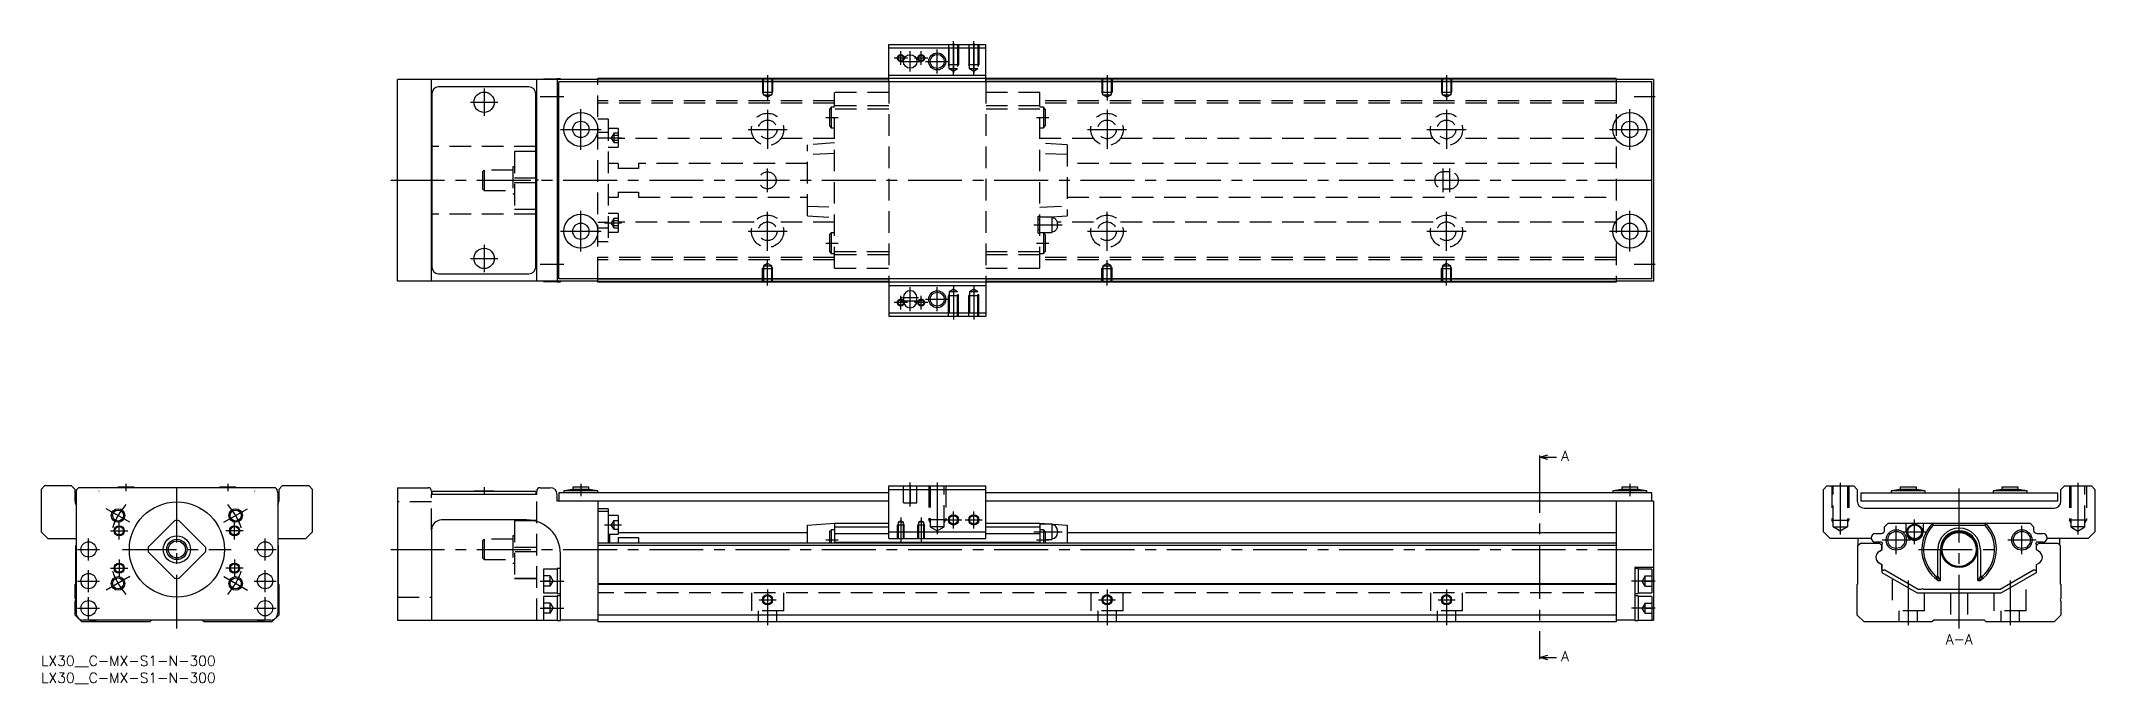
# Model space of a CAD drawing. Extents: x 0 to 605, y -8 to 181.
import ezdxf

# ---------------------------------------------------------------- set-up
doc = ezdxf.new("R2010")
doc.units = 0
doc.header["$LTSCALE"] = 0.5
doc.linetypes.add('CENTER', pattern=[50.8, 31.75, -6.35, 6.35, -6.35])
doc.linetypes.add('DASHED', pattern=[19.05, 12.7, -6.35])
for name, color, linetype in [('MSM_CENTER', 1, 'CENTER'), ('MSM_CONTINUOUS', 7, 'CONTINUOUS'), ('MSM_DASHED', 4, 'DASHED'), ('MSM_NARROW', 5, 'CONTINUOUS'), ('MSM_PART_NUMBER', 7, 'CONTINUOUS')]:
    doc.layers.add(name, color=color, linetype=linetype)
doc.styles.get("Standard").update_dxf_attribs({"font": 'txt.shx', "height": 3, "bigfont": 'bigfont.shx'})

# ---------------------------------------------------------------- blocks, each defined once
blk = doc.blocks.new('*U2')
at = {"layer": 'MSM_PART_NUMBER'}
blk.add_text('LX30__C-MX-S1-N-300', height=3, dxfattribs=at).set_placement((0, -3))
blk = doc.blocks.new('*U3')
at = {"layer": 'MSM_PART_NUMBER'}
blk.add_text('LX30__C-MX-S1-N-300', height=3, dxfattribs=at).set_placement((0, -8))

msp = doc.modelspace()

# ---------------------------------------------------------------- linework, layer by layer
at = {"layer": 'MSM_CENTER'}
for p, q in [((255.25, 176), (251.25, 176)), ((253.25, 174), (253.25, 178)), ((256, 172), (256, 178)), ((256, 172.9), (256, 177.1)), ((261.25, 176), (257.25, 176)), ((259.25, 174), (259.25, 178)), ((264, 171.5), (264, 178.5)), ((264, 172.37), (264, 177.62)), ((268.75, 171.09), (268.75, 181)), ((268.75, 180.4), (268.75, 171.69)), ((274.75, 171.09), (274.75, 181)), ((274.75, 180.4), (274.75, 171.69)), ((214, 171), (214, 163.49)), ((253, 175), (259, 175)), ((253.9, 175), (258.1, 175)), ((260.5, 175), (267.5, 175)), ((261.38, 175), (266.63, 175)), ((314, 171), (314, 163.49)), ((414, 171), (414, 163.49)), ((130.5, 167), (130.5, 159)), ((147, 164.7), (154, 164.7)), ((469.25, 164.7), (475.5, 164.7)), ((126.5, 163), (134.5, 163)), ((159, 149), (159, 161)), ((214, 160.75), (214, 149.25)), ((231.18, 158.5), (234.83, 158.5)), ((293.18, 158.5), (296.83, 158.5)), ((314, 160.75), (314, 149.25)), ((414, 160.75), (414, 149.25)), ((468, 149), (468, 161)), ((153, 155), (165, 155)), ((166, 152.55), (171, 152.55)), ((208.25, 155), (219.75, 155)), ((308.25, 155), (319.75, 155)), ((408.25, 155), (419.75, 155)), ((462, 155), (474, 155)), ((103, 140), (477, 140)), ((214, 136.5), (214, 143.5)), ((413, 136.5), (413, 143.5)), ((415, 136.5), (415, 143.5)), ((159, 119), (159, 131)), ((166, 127.44), (171, 127.44)), ((214, 119.25), (214, 130.75)), ((314, 119.25), (314, 130.75)), ((414, 119.25), (414, 130.75)), ((468, 119), (468, 131)), ((153, 125), (165, 125)), ((208.25, 125), (219.75, 125)), ((231.18, 121.5), (234.83, 121.5)), ((292.47, 126.9), (300.74, 126.9)), ((293.18, 121.5), (296.83, 121.5)), ((308.25, 125), (319.75, 125)), ((408.25, 125), (419.75, 125)), ((462, 125), (474, 125)), ((126.5, 117), (134.5, 117)), ((130.5, 121), (130.5, 113)), ((147, 115.3), (154, 115.3)), ((214, 109), (214, 116.51)), ((314, 109), (314, 116.51)), ((414, 109), (414, 116.51)), ((469.25, 115.3), (475.5, 115.3)), ((268.75, 108.91), (268.75, 99)), ((274.75, 108.91), (274.75, 99)), ((255.25, 104), (251.25, 104)), ((253.25, 102), (253.25, 106)), ((253.5, 105.5), (258.5, 105.5)), ((253.5, 104.5), (258.5, 104.5)), ((253.9, 105.5), (258.1, 105.5)), ((253.9, 104.5), (258.1, 104.5)), ((256, 101.5), (256, 108.5)), ((256, 102.4), (256, 107.6)), ((261.25, 104), (257.25, 104)), ((259.25, 102), (259.25, 106)), ((260.5, 105), (267.5, 105)), ((261.38, 105), (266.63, 105)), ((264, 101.5), (264, 108.5)), ((264, 102.37), (264, 107.62)), ((268.75, 108.31), (268.75, 99.6)), ((274.75, 108.31), (274.75, 99.6)), ((441.38, 58), (441.38, 0)), ((17, 48.6), (17, 48.49)), ((25, 50.6), (25, 48.5)), ((40, 8), (40, 51.5)), ((55, 50.6), (55, 48.5)), ((63, 48.49), (63, 48.6)), ((130.5, 49.6), (130.5, 47.49)), ((159, 50.6), (159, 47)), ((256, 44), (256, 51)), ((256, 50.25), (256, 44.75)), ((264, 51), (264, 35.81)), ((264, 50.66), (264, 36.15)), ((468, 50.6), (468, 47)), ((530, 50.93), (530, 35.74)), ((565, 8), (565, 51.5)), ((600, 50.93), (600, 35.74)), ((26.14, 39.3), (19.22, 43.3)), ((53.86, 39.3), (60.78, 43.3)), ((268.75, 37.5), (268.75, 42.5)), ((274.75, 37.5), (274.75, 42.5)), ((20.42, 36.8), (25.57, 36.8)), ((23, 34.22), (23, 39.38)), ((59.57, 36.8), (54.42, 36.8)), ((57, 34.22), (57, 39.38)), ((166, 38.55), (171, 38.55)), ((253.25, 40.76), (253.25, 33.5)), ((259.25, 40.76), (259.25, 33.5)), ((266.25, 40), (271.25, 40)), ((272.25, 40), (277.25, 40)), ((292.47, 36.5), (300.74, 36.5)), ((546.5, 29.95), (546.5, 38.25)), ((548.28, 36.5), (555.53, 36.5)), ((551.9, 32.87), (551.9, 40.12)), ((583.5, 29.95), (583.5, 38.25)), ((10.75, 31.3), (17.25, 31.3)), ((14, 28.05), (14, 34.55)), ((24, 31.3), (56, 31.3)), ((62.75, 31.3), (69.25, 31.3)), ((66, 28.05), (66, 34.55)), ((103, 31.3), (477, 31.3)), ((231.18, 34.1), (234.83, 34.1)), ((293.18, 34.1), (296.83, 34.1)), ((542.35, 34.1), (550.65, 34.1)), ((553, 31.3), (577, 31.3)), ((579.35, 34.1), (587.65, 34.1)), ((14, 18.75), (14, 25.25)), ((20.42, 25.8), (25.57, 25.8)), ((23, 28.38), (23, 23.23)), ((59.57, 25.8), (54.42, 25.8)), ((57, 28.38), (57, 23.23)), ((66, 18.75), (66, 25.25)), ((10.75, 22), (17.25, 22)), ((26.14, 23.3), (19.22, 19.3)), ((53.86, 23.3), (60.78, 19.3)), ((62.75, 22), (69.25, 22)), ((147, 22), (154, 22)), ((214, 19.5), (214, 9)), ((314, 19.5), (314, 9)), ((414, 19.5), (414, 9)), ((475.5, 22), (468.5, 22)), ((550, 22.18), (550, 9)), ((580, 22.18), (580, 9)), ((10.75, 14), (17.25, 14)), ((14, 10.75), (14, 17.25)), ((62.75, 14), (69.25, 14)), ((66, 10.75), (66, 17.25)), ((147, 14), (154, 14)), ((211.5, 16.5), (216.5, 16.5)), ((311.5, 16.5), (316.5, 16.5)), ((411.5, 16.5), (416.5, 16.5)), ((475.5, 14), (468.5, 14))]:
    msp.add_line(p, q, dxfattribs=at)
for start, end in [(138.53845, 161.46155), (18.53845, 41.46155), (198.53845, 221.46155), (318.53845, 341.46155)]:
    msp.add_arc((40, 31.3), 20, start, end, dxfattribs=at)
at = {"layer": 'MSM_CONTINUOUS'}
for p, q in [((249.75, 169), (249.75, 180)), ((249.75, 180), (278.25, 180)), ((249.75, 179), (278.25, 179)), ((278.25, 169), (278.25, 180)), ((105, 110.3), (105, 169.7)), ((164, 169.7), (105, 169.7)), ((115, 110.3), (115, 169.7)), ((146, 110.3), (146, 169.7)), ((148, 169.75), (148, 169.7)), ((152, 169.75), (148, 169.75)), ((153, 169.9), (152, 169.9)), ((152, 169.9), (152, 110.1)), ((153, 169.9), (153, 169.7)), ((164, 169), (164, 170)), ((464, 170), (164, 170)), ((249.75, 169.8), (164, 169.8)), ((249.75, 171), (278.25, 171)), ((464, 169.8), (278.25, 169.8)), ((464, 170), (464, 169)), ((475, 169.7), (464, 169.7)), ((475, 169.7), (475, 110.3)), ((115.1, 165.5), (115.1, 114.5)), ((143.7, 167.5), (117.1, 167.5)), ((145.7, 114.5), (145.7, 165.5)), ((152.5, 111), (152.5, 169)), ((474.5, 169), (152.5, 169)), ((249.75, 169.1), (164, 169.1)), ((464, 169.1), (278.25, 169.1)), ((474.5, 111), (474.5, 169)), ((115, 158.2), (115.1, 158.2)), ((145.7, 158.2), (146, 158.2)), ((115.1, 150), (115, 150)), ((146, 150), (145.7, 150)), ((146, 148.5), (145.7, 148.5)), ((146, 148.47), (145.7, 148.47)), ((145.7, 140.72), (146, 140.72)), ((146, 139.28), (145.7, 139.28)), ((115.1, 130), (115, 130)), ((146, 131.53), (145.7, 131.53)), ((146, 131.5), (145.7, 131.5)), ((146, 130), (145.7, 130)), ((115.1, 121.8), (115, 121.8)), ((146, 121.8), (145.7, 121.8)), ((164, 110.3), (105, 110.3)), ((117.1, 112.5), (143.7, 112.5)), ((148, 110.3), (148, 110.25)), ((148, 110.25), (152, 110.25)), ((152, 110.1), (153, 110.1)), ((474.5, 111), (152.5, 111)), ((153, 110.3), (153, 110.1)), ((164, 110), (164, 111)), ((249.75, 110.9), (164, 110.9)), ((249.75, 110.2), (164, 110.2)), ((464, 110), (164, 110)), ((249.75, 111), (249.75, 100)), ((249.75, 109), (278.25, 109)), ((278.25, 111), (278.25, 100)), ((464, 110.9), (278.25, 110.9)), ((464, 110.2), (278.25, 110.2)), ((464, 111), (464, 110)), ((475, 110.3), (464, 110.3)), ((254, 105.5), (254, 104.5)), ((258, 104.5), (258, 105.5)), ((249.75, 101), (278.25, 101)), ((249.75, 100), (278.25, 100)), ((441.38, 58.5), (443.87, 59.17)), ((441.38, 59), (441.38, 58)), ((443.87, 57.83), (441.38, 58.5)), ((441.38, 58.5), (446.38, 58.5)), ((1, 50), (0, 49)), ((0, 49), (0, 36.5)), ((9, 50), (1, 50)), ((10, 49), (9, 50)), ((10, 45.5), (10, 49)), ((69.02, 49.5), (10.98, 49.5)), ((22.6, 49.6), (22.6, 49.5)), ((27.4, 49.6), (22.6, 49.6)), ((27.4, 49.5), (27.4, 49.6)), ((52.6, 49.6), (52.6, 49.5)), ((57.4, 49.6), (52.6, 49.6)), ((57.4, 49.5), (57.4, 49.6)), ((71, 50), (70, 49)), ((70, 49), (70, 45.5)), ((79, 50), (71, 50)), ((80, 49), (79, 50)), ((80, 36.5), (80, 49)), ((105, 49.5), (105, 10.5)), ((105, 49.5), (114, 49.5)), ((115, 48.5), (115, 47.5)), ((115.1, 48.5), (115.1, 47.5)), ((115.1, 48.5), (145.7, 48.5)), ((127.5, 48.6), (133.5, 48.6)), ((127.5, 48.6), (127.5, 48.5)), ((133.5, 48.5), (133.5, 48.6)), ((145.7, 48.5), (145.7, 47.5)), ((146, 47.5), (146, 48.5)), ((147, 49.5), (150, 49.5)), ((156.6, 49), (154, 48.6)), ((154, 48.6), (154, 48)), ((164, 48.6), (154, 48.6)), ((156.6, 49.6), (156.6, 49)), ((161.4, 49.6), (156.6, 49.6)), ((161.4, 49), (156.6, 49)), ((161.4, 49), (161.4, 49.6)), ((164, 48.6), (161.4, 49)), ((164, 48), (164, 48.6)), ((249.75, 50), (278.25, 50)), ((249.75, 34.5), (249.75, 50)), ((249.75, 49), (278.25, 49)), ((278.25, 34.5), (278.25, 50)), ((465.6, 49), (463, 48.6)), ((463, 48.6), (463, 48)), ((473, 48.6), (463, 48.6)), ((465.6, 49.6), (465.6, 49)), ((470.4, 49.6), (465.6, 49.6)), ((470.4, 49), (465.6, 49)), ((470.4, 49), (470.4, 49.6)), ((473, 48.6), (470.4, 49)), ((473, 48), (473, 48.6)), ((525, 49), (526, 50)), ((525, 36.5), (525, 49)), ((526, 50), (534, 50)), ((534, 50), (535, 49)), ((535, 49), (535, 45.5)), ((547.6, 49), (545, 48.6)), ((545, 48.6), (545, 48)), ((555, 48.6), (545, 48.6)), ((552.4, 49.6), (547.6, 49.6)), ((547.6, 49.6), (547.6, 49)), ((552.4, 49), (547.6, 49)), ((552.4, 49), (552.4, 49.6)), ((555, 48.6), (552.4, 49)), ((555, 48), (555, 48.6)), ((577.6, 49), (575, 48.6)), ((585, 48.6), (575, 48.6)), ((575, 48.6), (575, 48)), ((582.4, 49.6), (577.6, 49.6)), ((577.6, 49.6), (577.6, 49)), ((582.4, 49), (577.6, 49)), ((582.4, 49), (582.4, 49.6)), ((585, 48.6), (582.4, 49)), ((585, 48), (585, 48.6)), ((595, 49), (596, 50)), ((595, 45.5), (595, 49)), ((596, 50), (604, 50)), ((604, 50), (605, 49)), ((605, 49), (605, 36.5)), ((10.3, 48), (10.3, 12.5)), ((69.7, 48), (69.7, 12.5)), ((146, 47.5), (115, 47.5)), ((152, 45.5), (152, 47.5)), ((249.75, 45.5), (152, 45.5)), ((152.5, 48), (152.5, 45.5)), ((249.75, 48), (152.5, 48)), ((164, 45.5), (164, 10)), ((167, 43.3), (164, 43.3)), ((167, 42.45), (164, 42.45)), ((167, 43.3), (167, 33.2)), ((474.5, 48), (278.25, 48)), ((475, 45.5), (278.25, 45.5)), ((464, 45.5), (464, 10)), ((474.5, 45.5), (474.5, 48)), ((475, 45.5), (475, 10.5)), ((536, 48), (594, 48)), ((536, 48), (536, 45.5)), ((594, 45.5), (536, 45.5)), ((537, 43.5), (593, 43.5)), ((594, 48), (594, 45.5)), ((0, 36.5), (2, 34.5)), ((39.28, 39.77), (31.53, 32.02)), ((48.47, 32.02), (40.72, 39.77)), ((78, 34.5), (80, 36.5)), ((115, 37), (115, 10.5)), ((143, 40), (118, 40)), ((170, 41.3), (167, 41.3)), ((170, 41.3), (170, 35.8)), ((225.75, 38.5), (233.75, 39)), ((225.75, 33.2), (225.75, 38.5)), ((232.75, 37.1), (232.25, 36.6)), ((232.25, 36.6), (232.25, 33.2)), ((233.75, 37.1), (232.75, 37.1)), ((232.75, 37.1), (232.75, 33.2)), ((233.75, 39), (249.75, 39)), ((233.75, 39), (233.75, 33.2)), ((233.75, 38), (249.75, 38)), ((249.75, 36.5), (278.25, 36.5)), ((278.25, 39), (294.25, 39)), ((278.25, 38), (294.25, 38)), ((294.25, 39), (302.25, 38.5)), ((294.25, 39), (294.25, 33.2)), ((297.7, 38.75), (294.25, 38.75)), ((295.25, 37.1), (294.25, 37.1)), ((295.75, 36.6), (295.25, 37.1)), ((295.25, 37.1), (295.25, 33.2)), ((295.75, 36.6), (295.75, 33.2)), ((297.7, 38.75), (297.7, 34.25)), ((299.45, 36.8), (299.45, 36.2)), ((302.25, 38.5), (302.25, 33.2)), ((527, 34.5), (525, 36.5)), ((543.05, 38), (544.05, 39)), ((543.05, 37), (543.05, 38)), ((544.05, 39), (585.95, 39)), ((549.4, 36.5), (549.4, 39)), ((554.4, 39), (554.4, 36.5)), ((557.14, 39), (557.4, 38.5)), ((557.4, 38.5), (572.6, 38.5)), ((572.6, 38.5), (572.86, 39)), ((585.95, 39), (586.95, 38)), ((586.95, 38), (586.95, 37)), ((605, 36.5), (603, 34.5)), ((2, 34.5), (10.3, 34.5)), ((10.2, 32.5), (10.3, 32.6)), ((10.2, 21.2), (10.2, 32.5)), ((31.53, 30.58), (39.28, 22.83)), ((40.72, 22.83), (48.47, 30.58)), ((69.7, 34.5), (78, 34.5)), ((69.7, 32.6), (69.8, 32.5)), ((69.8, 32.5), (69.8, 21.2)), ((464, 33.2), (164, 33.2)), ((464, 32.5), (164, 32.5)), ((167, 35.8), (170, 35.8)), ((167.5, 33.2), (167.5, 35.8)), ((170, 36.3), (225.75, 36.3)), ((170, 34.87), (176, 34.87)), ((170, 34.87), (170, 33.2)), ((176, 34.87), (176, 33.2)), ((233.75, 36), (249.75, 36)), ((233.75, 33.5), (294.25, 33.5)), ((249.75, 34.5), (278.25, 34.5)), ((278.25, 36), (294.25, 36)), ((295.75, 34.25), (297.7, 34.25)), ((302.25, 36.3), (464, 36.3)), ((539.13, 34.5), (527, 34.5)), ((535.2, 32.5), (535.9, 33.2)), ((535.2, 21.2), (535.2, 32.5)), ((535.3, 32.6), (535.3, 34.5)), ((535.9, 33.2), (541.55, 33.2)), ((540.35, 36), (542.05, 36)), ((541.75, 33.5), (540.35, 33.5)), ((542.25, 31.15), (541.5, 30.72)), ((541.55, 33.2), (542.25, 32.5)), ((541.55, 33.2), (542.25, 32.5)), ((541.6, 30.78), (542.25, 31.15)), ((542.2, 32.55), (542.2, 32.7)), ((542.25, 32.5), (542.2, 32.55)), ((542.25, 31.15), (542.25, 32.5)), ((542.25, 32.5), (542.25, 31.15)), ((558.74, 23.45), (558.74, 31.3)), ((559.5, 22.2), (559.5, 31.3)), ((570.5, 22.2), (570.5, 31.3)), ((571.26, 31.3), (571.26, 23.45)), ((587.75, 32.5), (588.45, 33.2)), ((587.75, 32.5), (588.45, 33.2)), ((587.75, 31.15), (587.75, 32.5)), ((588.4, 30.78), (587.75, 31.15)), ((587.8, 32.7), (587.8, 32.55)), ((587.95, 36), (589.65, 36)), ((589.65, 33.5), (588.25, 33.5)), ((588.4, 30.78), (588.49, 30.73)), ((588.45, 33.2), (594.1, 33.2)), ((603, 34.5), (590.87, 34.5)), ((594.1, 33.2), (594.8, 32.5)), ((594.7, 32.6), (594.7, 34.5)), ((594.8, 32.5), (594.8, 21.2)), ((152, 25.5), (148, 25.5)), ((148, 25.5), (148, 18.5)), ((153, 25.65), (152, 25.65)), ((152, 25.65), (152, 18.35)), ((153, 10.35), (153, 30)), ((475, 26), (469.5, 26)), ((469.5, 26), (469.5, 10.35)), ((470.5, 25.65), (469.5, 25.65)), ((470.5, 25.65), (470.5, 18.35)), ((474.5, 25.5), (470.5, 25.5)), ((474.5, 25.5), (474.5, 18.5)), ((542.25, 26.85), (541.5, 27.28)), ((541.6, 27.22), (542.25, 26.85)), ((542.25, 25.45), (542.25, 26.85)), ((542.25, 26.85), (542.25, 24.5)), ((542.25, 24.5), (552.64, 18.5)), ((543.1, 25.16), (542.7, 25.16)), ((552.91, 19.5), (543.1, 25.16)), ((586.9, 25.16), (577.09, 19.5)), ((577.36, 18.5), (587.75, 24.5)), ((587.3, 25.16), (586.9, 25.16)), ((587.75, 26.85), (588.5, 27.28)), ((587.75, 24.5), (587.75, 26.85)), ((10, 21), (10.2, 21.2)), ((10, 16.9), (10, 21)), ((69.8, 21.2), (70, 21)), ((70, 21), (70, 12)), ((148, 18.5), (152, 18.5)), ((152, 18.35), (153, 18.35)), ((464, 21.2), (164, 21.2)), ((464, 21), (164, 21)), ((469.5, 18.35), (470.5, 18.35)), ((470.5, 18.5), (474.5, 18.5)), ((535, 21), (535.2, 21.2)), ((535, 12), (535, 21)), ((552.64, 18.5), (577.36, 18.5)), ((553.85, 19.5), (552.91, 19.5)), ((577.09, 19.5), (554.65, 19.5)), ((558.07, 23.45), (558.74, 23.45)), ((559.5, 22.2), (558.74, 23.45)), ((558.82, 22.2), (559.5, 22.2)), ((571.26, 23.45), (570.5, 22.2)), ((570.5, 22.2), (571.18, 22.2)), ((571.26, 23.45), (571.93, 23.45)), ((594.8, 21.2), (595, 21)), ((595, 21), (595, 16.9)), ((10, 12), (10, 16.1)), ((152, 17.5), (148, 17.5)), ((148, 17.5), (148, 10.5)), ((153, 17.65), (152, 17.65)), ((152, 17.65), (152, 10.35)), ((470.5, 17.65), (469.5, 17.65)), ((470.5, 17.65), (470.5, 10.35)), ((474.5, 17.5), (470.5, 17.5)), ((474.5, 17.5), (474.5, 10.5)), ((595, 16.1), (595, 12)), ((10.7, 11.3), (10, 12)), ((12, 10), (11.1, 10.9)), ((32, 10), (12, 10)), ((67.7, 10.5), (12.3, 10.5)), ((32.5, 10.5), (32, 10)), ((48, 10), (47.5, 10.5)), ((68, 10), (48, 10)), ((68.9, 10.9), (68, 10)), ((70, 12), (69.3, 11.3)), ((105, 10.5), (152, 10.5)), ((152, 10.35), (153, 10.35)), ((164, 10.5), (153, 10.5)), ((464, 12), (164, 12)), ((464, 10), (164, 10)), ((469.5, 10.5), (464, 10.5)), ((469.5, 10.35), (470.5, 10.35)), ((470.5, 10.5), (475, 10.5)), ((537, 10), (535, 12)), ((557, 10), (537, 10)), ((557.5, 10.5), (557, 10)), ((572.5, 10.5), (557.5, 10.5)), ((573, 10), (572.5, 10.5)), ((593, 10), (573, 10)), ((595, 12), (593, 10)), ((441.38, -0.5), (443.87, 0.17)), ((441.38, 0), (441.38, -1)), ((443.87, -1.17), (441.38, -0.5)), ((441.38, -0.5), (446.38, -0.5))]:
    msp.add_line(p, q, dxfattribs=at)
for centre, radius in [((256, 175), 2), ((264, 175), 2.07), ((130.5, 163), 3), ((159, 155), 5), ((159, 155), 2.4), ((468, 155), 5), ((468, 155), 2.4), ((159, 125), 5), ((159, 125), 2.4), ((468, 125), 5), ((468, 125), 2.4), ((130.5, 117), 3), ((264, 105), 2.07), ((22.68, 41.3), 1.62), ((40, 31.3), 14), ((57.32, 41.3), 1.62), ((23, 36.8), 1.23), ((57, 36.8), 1.23), ((268.75, 40), 1.23), ((274.75, 40), 1.23), ((546.5, 34.1), 3), ((546.5, 34.1), 2.5), ((551.9, 36.5), 2.25), ((551.9, 36.5), 2.05), ((565, 31.3), 5.3), ((583.5, 34.1), 3), ((583.5, 34.1), 2.5), ((14, 31.3), 2.25), ((40, 31.3), 4), ((40, 31.3), 3), ((40, 31.3), 2.5), ((66, 31.3), 2.25), ((565, 31.3), 5), ((14, 22), 2.25), ((23, 25.8), 1.23), ((57, 25.8), 1.23), ((66, 22), 2.25), ((22.68, 21.3), 1.62), ((57.32, 21.3), 1.62), ((14, 14), 2.25), ((66, 14), 2.25), ((214, 16.5), 1.23), ((314, 16.5), 1.23), ((414, 16.5), 1.23)]:
    msp.add_circle(centre, radius, dxfattribs=at)
for centre, radius, start, end in [((117.1, 165.5), 2, 90, 180), ((143.7, 165.5), 2, 0, 90), ((117.1, 114.5), 2, 180, 270), ((143.7, 114.5), 2, 270, 0), ((256, 105.5), 2, 0, 180), ((256, 104.5), 2, 180, 0), ((12.3, 48), 2, 131.40962, 180), ((67.7, 48), 2, 0, 48.59038), ((114, 48.5), 1, 0, 90), ((147, 48.5), 1, 90, 180), ((150, 47.5), 2, 0, 90), ((12, 45.5), 2, 180, 211.78833), ((68, 45.5), 2, 328.21167, 0), ((537, 45.5), 2, 180, 270), ((593, 45.5), 2, 270, 0), ((40, 31.3), 8.5, 85.11917, 94.88083), ((118, 37), 3, 90, 180), ((143, 30), 10, 0, 90), ((297.7, 36.8), 1.75, 0, 90), ((542.05, 37), 1, 270, 0), ((551.9, 36.5), 2.5, 180, 0), ((565, 31.3), 11, 135.573, 235.81959), ((565, 31.3), 10.47, 136.57129, 228.55525), ((565, 31.3), 6.26, 0, 180), ((565, 31.3), 5.5, 0, 180), ((565, 31.3), 11, 304.18041, 44.427), ((565, 31.3), 10.47, 311.44475, 43.42871), ((587.95, 37), 1, 180, 270), ((40, 31.3), 8.5, 175.11917, 184.88083), ((40, 31.3), 8.5, 355.11917, 4.88083), ((297.7, 36.2), 1.75, 270, 0), ((540.35, 34.75), 1.25, 90, 270), ((542.65, 28.85), 2.2, 121.45533, 176.01903), ((542.65, 28.85), 2.2, 121.38869, 134.53306), ((541.75, 32.5), 1, 41.23398, 90), ((542.7, 32.7), 0.5, 113.32535, 180), ((588.25, 32.5), 1, 90, 138.76602), ((587.3, 32.7), 0.5, 0, 66.67465), ((587.35, 28.85), 2.2, 3.98097, 61.45517), ((589.65, 34.75), 1.25, 270, 90), ((542.65, 29.15), 2.2, 183.98097, 238.54467), ((542.65, 29.15), 2.2, 183.98097, 241.45517), ((542.7, 25.66), 0.5, 205.84193, 270), ((587.3, 25.66), 0.5, 270, 334.15807), ((587.35, 29.15), 2.2, 301.45533, 356.01903), ((40, 31.3), 8.5, 265.11917, 274.88083), ((554.25, 19.2), 0.5, 36.8699, 143.1301), ((566, 27.35), 8.83, 206.14749, 215.62533), ((564, 27.35), 8.84, 324.37545, 333.85173), ((9.7, 16.5), 0.5, 306.8699, 53.1301), ((12.3, 12.5), 2, 180, 270), ((67.7, 12.5), 2, 270, 0), ((595.3, 16.5), 0.5, 126.8699, 233.1301), ((15.3, 14), 3.65, 253.51703, 286.48297), ((64.7, 14), 3.65, 253.51703, 286.48297)]:
    msp.add_arc(centre, radius, start, end, dxfattribs=at)
at = {"layer": 'MSM_DASHED'}
for p, q in [((267.25, 180), (267.25, 174)), ((267.52, 172.8), (267.52, 180)), ((269.98, 180), (269.98, 172.8)), ((270.25, 180), (270.25, 174)), ((273.25, 180), (273.25, 174)), ((273.52, 172.8), (273.52, 180)), ((275.98, 180), (275.98, 172.8)), ((276.25, 180), (276.25, 174)), ((212.5, 170), (212.5, 166)), ((212.77, 165.2), (212.77, 170)), ((215.23, 170), (215.23, 165.2)), ((215.5, 170), (215.5, 166)), ((270.25, 174), (267.25, 174)), ((267.52, 173.53), (267.25, 174)), ((269.98, 172.8), (267.52, 172.8)), ((268.75, 172.09), (267.52, 172.8)), ((269.98, 172.8), (268.75, 172.09)), ((269.98, 173.53), (270.25, 174)), ((276.25, 174), (273.25, 174)), ((273.52, 173.53), (273.25, 174)), ((275.98, 172.8), (273.52, 172.8)), ((274.75, 172.09), (273.52, 172.8)), ((275.98, 172.8), (274.75, 172.09)), ((275.98, 173.53), (276.25, 174)), ((312.5, 170), (312.5, 166)), ((312.77, 165.2), (312.77, 170)), ((315.23, 170), (315.23, 165.2)), ((315.5, 170), (315.5, 166)), ((412.5, 170), (412.5, 166)), ((412.77, 165.2), (412.77, 170)), ((415.23, 170), (415.23, 165.2)), ((415.5, 170), (415.5, 166)), ((164, 111), (164, 169)), ((233.75, 163.45), (164, 163.45)), ((212.77, 165.53), (212.5, 166)), ((212.5, 166), (215.5, 166)), ((212.77, 165.2), (215.23, 165.2)), ((214, 164.49), (212.77, 165.2)), ((215.23, 165.2), (214, 164.49)), ((215.23, 165.53), (215.5, 166)), ((249.75, 165.9), (233.75, 165.9)), ((233.75, 114.1), (233.75, 165.9)), ((249.75, 169), (249.75, 111)), ((278.25, 169), (278.25, 111)), ((294.25, 165.9), (278.25, 165.9)), ((294.25, 114.1), (294.25, 165.9)), ((464, 163.45), (294.25, 163.45)), ((312.77, 165.53), (312.5, 166)), ((312.5, 166), (315.5, 166)), ((312.77, 165.2), (315.23, 165.2)), ((314, 164.49), (312.77, 165.2)), ((315.23, 165.2), (314, 164.49)), ((315.23, 165.53), (315.5, 166)), ((412.77, 165.53), (412.5, 166)), ((412.5, 166), (415.5, 166)), ((412.77, 165.2), (415.23, 165.2)), ((414, 164.49), (412.77, 165.2)), ((415.23, 165.2), (414, 164.49)), ((415.23, 165.53), (415.5, 166)), ((464, 169), (464, 111)), ((233.75, 162.75), (164, 162.75)), ((167, 158), (164, 158)), ((167, 158), (167, 122)), ((232.75, 161.5), (232.25, 161)), ((232.25, 161), (232.25, 156)), ((233.75, 161.5), (232.75, 161.5)), ((232.75, 161.5), (232.75, 155.5)), ((249.75, 161.95), (233.75, 161.95)), ((249.75, 160.95), (233.75, 160.95)), ((294.25, 161.95), (278.25, 161.95)), ((294.25, 160.95), (278.25, 160.95)), ((464, 162.75), (294.25, 162.75)), ((295.25, 161.5), (294.25, 161.5)), ((295.75, 161), (295.25, 161.5)), ((295.25, 161.5), (295.25, 155.5)), ((295.75, 161), (295.75, 156)), ((167, 154.13), (164, 154.13)), ((167, 152.38), (164, 152.38)), ((170, 155.3), (167, 155.3)), ((168.7, 153.8), (167.98, 152.55)), ((168.7, 151.3), (167.98, 152.55)), ((168.7, 154), (170, 154)), ((168.7, 154), (168.7, 151.11)), ((168.7, 153.28), (170, 153.28)), ((168.7, 151.83), (170, 151.83)), ((170, 155.3), (170, 149.8)), ((210.05, 152.36), (170, 152.36)), ((233.75, 152.36), (217.95, 152.36)), ((232.25, 156), (232.75, 155.5)), ((232.75, 155.5), (233.75, 155.5)), ((294.25, 155.5), (295.25, 155.5)), ((310.05, 152.36), (294.25, 152.36)), ((295.25, 155.5), (295.75, 156)), ((410.05, 152.36), (317.95, 152.36)), ((464, 152.36), (417.95, 152.36)), ((145.7, 150), (115.1, 150)), ((139.5, 148.5), (139.5, 131.5)), ((145.7, 148.5), (139.5, 148.5)), ((145.7, 148.47), (139.5, 148.47)), ((167, 149.8), (170, 149.8)), ((168.7, 151.11), (170, 151.11)), ((233.75, 151), (225.75, 150.47)), ((225.75, 129.53), (225.75, 150.47)), ((233.75, 147.86), (225.75, 147.6)), ((302.25, 150.47), (294.25, 151)), ((302.25, 147.6), (294.25, 147.86)), ((302.25, 150.47), (302.25, 129.53)), ((130.5, 143), (130, 142.5)), ((130, 142.5), (130, 137.5)), ((130.5, 143), (130.5, 137)), ((139, 143), (130.5, 143)), ((139, 144), (139, 136)), ((139.5, 144), (139, 144)), ((139.5, 140.72), (145.7, 140.72)), ((145.7, 139.28), (139.5, 139.28)), ((146.5, 140), (146, 140)), ((170, 145), (167, 145)), ((170, 145), (170, 143.5)), ((176, 143.5), (170, 143.5)), ((176, 145), (176, 143.5)), ((225.75, 145), (176, 145)), ((464, 145), (302.25, 145)), ((415, 142.5), (413, 142.5)), ((130, 137.5), (130.5, 137)), ((130.5, 137), (139, 137)), ((139, 136), (139.5, 136)), ((167, 135), (170, 135)), ((170, 136.5), (176, 136.5)), ((170, 136.5), (170, 135)), ((176, 136.5), (176, 135)), ((176, 135), (225.75, 135)), ((302.25, 135), (464, 135)), ((413, 137.5), (415, 137.5)), ((145.7, 130), (115.1, 130)), ((139.5, 131.53), (145.7, 131.53)), ((139.5, 131.5), (145.7, 131.5)), ((167, 127.62), (164, 127.62)), ((170, 130.19), (167, 130.19)), ((168.7, 128.69), (167.98, 127.44)), ((168.7, 126.19), (167.98, 127.44)), ((168.7, 128.89), (170, 128.89)), ((168.7, 126), (168.7, 128.89)), ((168.7, 128.17), (170, 128.17)), ((170, 130.19), (170, 124.69)), ((210.05, 127.64), (170, 127.64)), ((233.75, 127.64), (217.95, 127.64)), ((225.75, 132.4), (233.75, 132.14)), ((225.75, 129.53), (233.75, 129)), ((293.75, 129.4), (294.25, 129.4)), ((293.75, 124.4), (293.75, 129.4)), ((294.25, 128.4), (293.75, 128.4)), ((294.25, 132.14), (302.25, 132.4)), ((297.7, 129.15), (294.25, 129.15)), ((296.51, 129.15), (302.25, 129.53)), ((297.7, 129.15), (297.7, 124.65)), ((310.05, 127.64), (299.39, 127.64)), ((299.45, 127.2), (299.45, 126.6)), ((410.05, 127.64), (317.95, 127.64)), ((464, 127.64), (417.95, 127.64)), ((167, 125.87), (164, 125.87)), ((164, 122), (167, 122)), ((167, 124.69), (170, 124.69)), ((168.7, 126.72), (170, 126.72)), ((168.7, 126), (170, 126)), ((232.75, 124.5), (232.25, 124)), ((232.25, 124), (232.25, 119)), ((232.75, 124.5), (232.75, 118.5)), ((233.75, 124.5), (232.75, 124.5)), ((293.75, 125.4), (294.25, 125.4)), ((293.75, 124.4), (294.25, 124.4)), ((294.25, 124.65), (297.7, 124.65)), ((295.25, 124.5), (294.25, 124.5)), ((295.25, 124.5), (295.25, 118.5)), ((295.75, 124), (295.25, 124.5)), ((295.75, 124), (295.75, 119)), ((233.75, 117.25), (164, 117.25)), ((233.75, 116.55), (164, 116.55)), ((214, 115.51), (212.77, 114.8)), ((215.23, 114.8), (214, 115.51)), ((232.25, 119), (232.75, 118.5)), ((232.75, 118.5), (233.75, 118.5)), ((233.75, 119.05), (249.75, 119.05)), ((249.75, 118.05), (233.75, 118.05)), ((278.25, 119.05), (294.25, 119.05)), ((294.25, 118.05), (278.25, 118.05)), ((294.25, 118.5), (295.25, 118.5)), ((464, 117.25), (294.25, 117.25)), ((464, 116.55), (294.25, 116.55)), ((295.25, 118.5), (295.75, 119)), ((314, 115.51), (312.77, 114.8)), ((315.23, 114.8), (314, 115.51)), ((414, 115.51), (412.77, 114.8)), ((415.23, 114.8), (414, 115.51)), ((212.77, 114.47), (212.5, 114)), ((212.5, 110), (212.5, 114)), ((212.5, 114), (215.5, 114)), ((212.77, 114.8), (212.77, 110)), ((212.77, 114.8), (215.23, 114.8)), ((215.23, 110), (215.23, 114.8)), ((215.23, 114.47), (215.5, 114)), ((215.5, 110), (215.5, 114)), ((233.75, 114.1), (249.75, 114.1)), ((278.25, 114.1), (294.25, 114.1)), ((312.77, 114.47), (312.5, 114)), ((312.5, 110), (312.5, 114)), ((312.5, 114), (315.5, 114)), ((312.77, 114.8), (312.77, 110)), ((312.77, 114.8), (315.23, 114.8)), ((315.23, 110), (315.23, 114.8)), ((315.23, 114.47), (315.5, 114)), ((315.5, 110), (315.5, 114)), ((412.77, 114.47), (412.5, 114)), ((412.5, 110), (412.5, 114)), ((412.5, 114), (415.5, 114)), ((412.77, 114.8), (412.77, 110)), ((412.77, 114.8), (415.23, 114.8)), ((415.23, 110), (415.23, 114.8)), ((415.23, 114.47), (415.5, 114)), ((415.5, 110), (415.5, 114)), ((267.52, 106.47), (267.25, 106)), ((270.25, 106), (267.25, 106)), ((267.25, 100), (267.25, 106)), ((268.75, 107.91), (267.52, 107.2)), ((269.98, 107.2), (267.52, 107.2)), ((267.52, 107.2), (267.52, 100)), ((269.98, 107.2), (268.75, 107.91)), ((269.98, 100), (269.98, 107.2)), ((269.98, 106.47), (270.25, 106)), ((270.25, 100), (270.25, 106)), ((273.52, 106.47), (273.25, 106)), ((276.25, 106), (273.25, 106)), ((273.25, 100), (273.25, 106)), ((274.75, 107.91), (273.52, 107.2)), ((275.98, 107.2), (273.52, 107.2)), ((273.52, 107.2), (273.52, 100)), ((275.98, 107.2), (274.75, 107.91)), ((275.98, 100), (275.98, 107.2)), ((275.98, 106.47), (276.25, 106)), ((276.25, 100), (276.25, 106)), ((254, 45), (254, 50)), ((258, 45), (258, 50)), ((261.5, 50), (261.5, 40)), ((261.93, 50), (261.93, 38)), ((266.07, 38), (266.07, 50)), ((266.5, 50), (266.5, 40)), ((527.5, 49.93), (527.5, 39.93)), ((527.93, 37.93), (527.93, 49.93)), ((532.07, 49.93), (532.07, 37.93)), ((532.5, 49.93), (532.5, 39.93)), ((597.5, 49.93), (597.5, 39.93)), ((597.93, 49.93), (597.93, 37.93)), ((602.07, 37.93), (602.07, 49.93)), ((602.5, 49.93), (602.5, 39.93)), ((115, 45.3), (105, 45.3)), ((115, 37), (115, 47.5)), ((146, 10.5), (146, 47.5)), ((254, 45), (258, 45)), ((139.5, 39.8), (139.5, 22.8)), ((146, 39.8), (139.5, 39.8)), ((146, 39.77), (139.5, 39.77)), ((168.7, 39.8), (167.98, 38.55)), ((168.7, 37.3), (167.98, 38.55)), ((168.7, 39.8), (170, 39.8)), ((168.7, 39.8), (168.7, 37.3)), ((168.7, 38.55), (170, 38.55)), ((168.7, 37.3), (170, 37.3)), ((252.47, 38.87), (252.25, 38.5)), ((254.25, 38.5), (252.25, 38.5)), ((252.25, 34.5), (252.25, 38.5)), ((253.25, 39.76), (252.47, 39.31)), ((254.03, 39.31), (252.47, 39.31)), ((252.47, 39.31), (252.47, 34.5)), ((254.03, 39.31), (253.25, 39.76)), ((254.03, 34.5), (254.03, 39.31)), ((254.03, 38.87), (254.25, 38.5)), ((254.25, 34.5), (254.25, 38.5)), ((258.47, 38.87), (258.25, 38.5)), ((260.25, 38.5), (258.25, 38.5)), ((258.25, 34.5), (258.25, 38.5)), ((259.25, 39.76), (258.47, 39.31)), ((260.03, 39.31), (258.47, 39.31)), ((258.47, 39.31), (258.47, 34.5)), ((260.03, 39.31), (259.25, 39.76)), ((260.03, 34.5), (260.03, 39.31)), ((260.03, 38.87), (260.25, 38.5)), ((260.25, 34.5), (260.25, 38.5)), ((266.5, 40), (261.5, 40)), ((261.93, 39.25), (261.5, 40)), ((266.07, 38), (261.93, 38)), ((261.93, 38), (264, 36.81)), ((264, 36.81), (266.07, 38)), ((266.07, 39.25), (266.5, 40)), ((527.5, 39.93), (532.5, 39.93)), ((527.93, 39.18), (527.5, 39.93)), ((530, 36.74), (527.93, 37.93)), ((527.93, 37.93), (532.07, 37.93)), ((532.07, 37.93), (530, 36.74)), ((532.07, 39.18), (532.5, 39.93)), ((602.5, 39.93), (597.5, 39.93)), ((597.93, 39.18), (597.5, 39.93)), ((597.93, 37.93), (600, 36.74)), ((602.07, 37.93), (597.93, 37.93)), ((600, 36.74), (602.07, 37.93)), ((602.07, 39.18), (602.5, 39.93)), ((130.5, 34.3), (130, 33.8)), ((130, 33.8), (130, 28.8)), ((130.5, 34.3), (130.5, 28.3)), ((139, 34.3), (130.5, 34.3)), ((139, 35.3), (139, 27.3)), ((139.5, 35.3), (139, 35.3)), ((139.5, 32.02), (146, 32.02)), ((146, 30.58), (139.5, 30.58)), ((130, 28.8), (130.5, 28.3)), ((130.5, 28.3), (139, 28.3)), ((139, 27.3), (139.5, 27.3)), ((139.5, 22.83), (146, 22.83)), ((139.5, 22.8), (146, 22.8)), ((150, 23.5), (148, 23.5)), ((150, 22), (148, 22)), ((150, 20.5), (148, 20.5)), ((150, 20.5), (150, 23.5)), ((150, 23.5), (150.87, 22)), ((150, 20.5), (150.87, 22)), ((464, 18.5), (164, 18.5)), ((209.25, 18.5), (209.25, 13.2)), ((218.75, 13.2), (218.75, 18.5)), ((309.25, 18.5), (309.25, 13.2)), ((318.75, 13.2), (318.75, 18.5)), ((409.25, 18.5), (409.25, 13.2)), ((418.75, 13.2), (418.75, 18.5)), ((472.5, 23.5), (471.63, 22)), ((472.5, 20.5), (471.63, 22)), ((472.5, 20.5), (472.5, 23.5)), ((472.5, 23.5), (474.5, 23.5)), ((472.5, 22), (474.5, 22)), ((472.5, 20.5), (474.5, 20.5)), ((545.25, 22.77), (545.25, 13.2)), ((554.75, 13.2), (554.75, 18.5)), ((562.5, 18.5), (562.5, 10.5)), ((567.5, 18.5), (567.5, 10.5)), ((575.25, 18.5), (575.25, 13.2)), ((584.75, 13.2), (584.75, 22.77)), ((105, 17.3), (115, 17.3)), ((150, 15.5), (148, 15.5)), ((150, 14), (148, 14)), ((150, 12.5), (148, 12.5)), ((150, 12.5), (150, 15.5)), ((150, 15.5), (150.87, 14)), ((150, 12.5), (150.87, 14)), ((218.75, 13.2), (209.25, 13.2)), ((211.25, 13.2), (211.25, 10)), ((216.75, 10), (216.75, 13.2)), ((318.75, 13.2), (309.25, 13.2)), ((311.25, 13.2), (311.25, 10)), ((316.75, 10), (316.75, 13.2)), ((418.75, 13.2), (409.25, 13.2)), ((411.25, 13.2), (411.25, 10)), ((416.75, 10), (416.75, 13.2)), ((472.5, 15.5), (471.63, 14)), ((472.5, 12.5), (471.63, 14)), ((472.5, 12.5), (472.5, 15.5)), ((472.5, 15.5), (474.5, 15.5)), ((472.5, 14), (474.5, 14)), ((472.5, 12.5), (474.5, 12.5)), ((554.75, 13.2), (545.25, 13.2)), ((547.25, 13.2), (547.25, 10)), ((552.75, 10), (552.75, 13.2)), ((584.75, 13.2), (575.25, 13.2)), ((577.25, 13.2), (577.25, 10)), ((582.75, 10), (582.75, 13.2))]:
    msp.add_line(p, q, dxfattribs=at)
for centre, radius in [((253.25, 176), 1), ((253.25, 176), 0.784), ((259.25, 176), 1), ((259.25, 176), 0.784), ((214, 155), 4.75), ((214, 155), 2.75), ((314, 155), 4.75), ((314, 155), 2.75), ((414, 155), 4.75), ((414, 155), 2.75), ((214, 140), 2.5), ((214, 125), 4.75), ((214, 125), 2.75), ((314, 125), 4.75), ((314, 125), 2.75), ((414, 125), 4.75), ((414, 125), 2.75), ((253.25, 104), 1), ((253.25, 104), 0.784), ((259.25, 104), 1), ((259.25, 104), 0.784)]:
    msp.add_circle(centre, radius, dxfattribs=at)
for centre, radius, start, end in [((413, 140), 2.5, 90, 270), ((415, 140), 2.5, 270, 90), ((297.7, 127.2), 1.75, 0, 90), ((297.7, 126.6), 1.75, 270, 0)]:
    msp.add_arc(centre, radius, start, end, dxfattribs=at)
at = {"layer": 'MSM_NARROW'}
for centre, radius in [((264, 175), 2.5), ((264, 105), 2.5), ((22.68, 41.3), 2), ((57.32, 41.3), 2), ((23, 36.8), 1.5), ((57, 36.8), 1.5), ((268.75, 40), 1.5), ((274.75, 40), 1.5), ((23, 25.8), 1.5), ((57, 25.8), 1.5), ((22.68, 21.3), 2), ((57.32, 21.3), 2), ((214, 16.5), 1.5), ((314, 16.5), 1.5), ((414, 16.5), 1.5)]:
    msp.add_circle(centre, radius, dxfattribs=at)

# ---------------------------------------------------------------- block references
at = {"layer": 'MSM_CONTINUOUS'}
for name in ['*U2', '*U3']:
    msp.add_blockref(name, (0, 0), dxfattribs=at)

# ---------------------------------------------------------------- texts
at = {"layer": 'MSM_PART_NUMBER'}
for s, p in [('A', (447.79, 57.37)), ('A-A', (561.01, 3.36)), ('A', (447.79, -1.63))]:
    msp.add_text(s, height=3, dxfattribs=at).set_placement(p)

doc.saveas('drawing.dxf')
